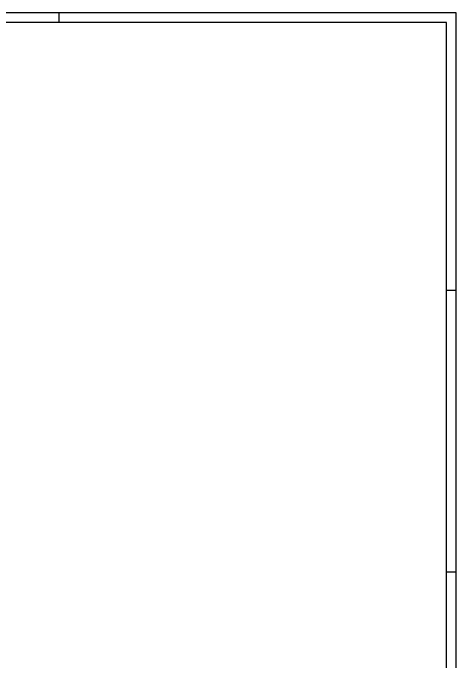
# Model space of a CAD drawing. Header units: millimetres. Extents: x 0 to 841, y 0 to 594.
# Drawn here: x 606.6 to 841, y 250.9 to 594 of the extents above; entities that cross this region are included whole.
import ezdxf

# ---------------------------------------------------------------- set-up
doc = ezdxf.new("R2010")
doc.units = ezdxf.units.MM

# ---------------------------------------------------------------- blocks, each defined once
blk = doc.blocks.new('Unknown-122566792-1134')
at = {"color": 5, "linetype": 'Continuous'}
for p, q in [((841, 594), (0, 594)), ((631, 589), (631, 594)), ((841, 0), (841, 594)), ((836, 589), (5, 589)), ((836, 5), (836, 589)), ((841, 447), (836, 447)), ((841, 298), (836, 298))]:
    blk.add_line(p, q, dxfattribs=at)

msp = doc.modelspace()

# ---------------------------------------------------------------- block references
msp.add_blockref('Unknown-122566792-1134', (0, 0))

doc.saveas('drawing.dxf')
